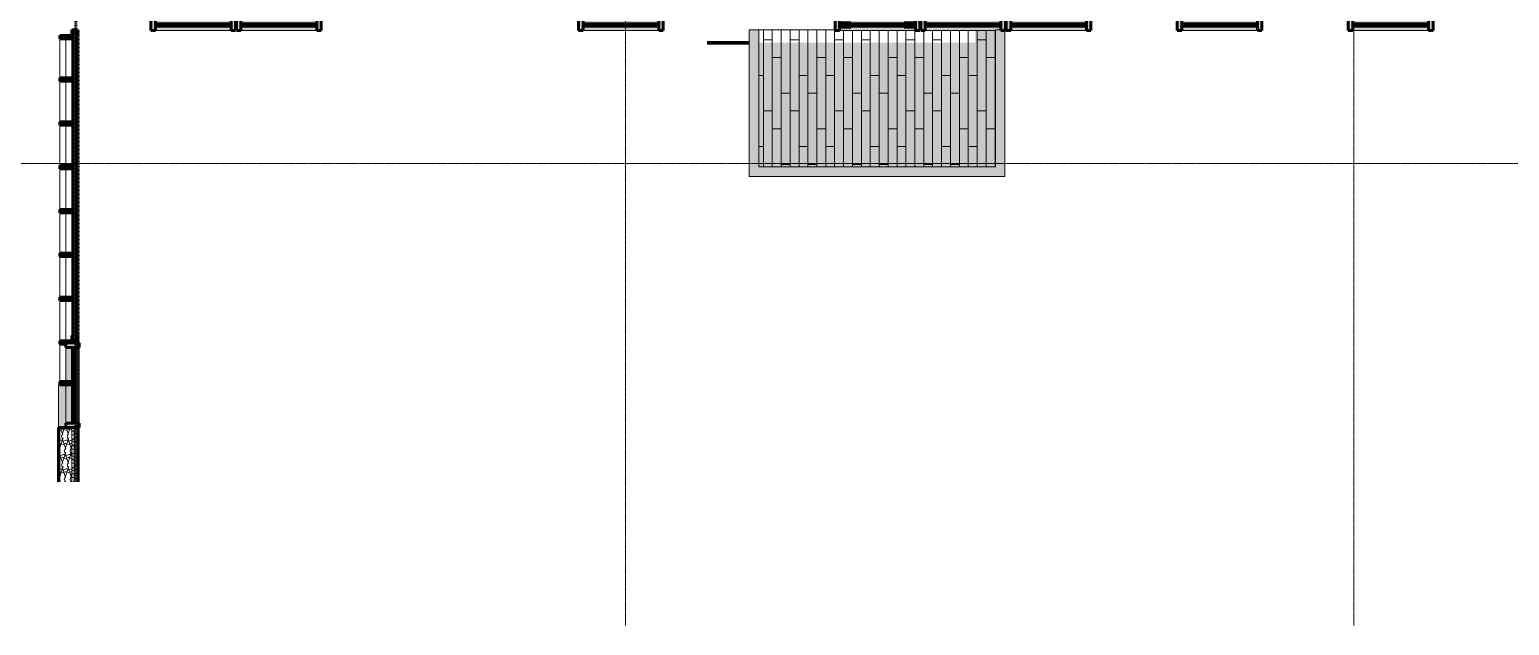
# Model space of a CAD drawing. Header units: inches. Extents: x -4105 to -1989, y 10980 to 12341.
# Drawn here: x -3422 to -2757, y 10980 to 11247 of the extents above; entities that cross this region are included whole.
import ezdxf

# ---------------------------------------------------------------- set-up
doc = ezdxf.new("R2010")
doc.units = ezdxf.units.IN
doc.header["$MEASUREMENT"] = 0
doc.linetypes.add('Dash 1_16_', pattern=[0.125, 0.0625, -0.0625])
doc.linetypes.add('Grid Line 1_2_', pattern=[0.875, 0.5, -0.125, 0.125, -0.125])
for name, color, linetype, lineweight in [('0-1', 7, 'Continuous', 5), ('0-2', 7, 'Continuous', 9), ('A-AREA-1', 90, 'Continuous', 80), ('A-FLOR-1', 250, 'Continuous', 18), ('A-FLOR-PATT-1', 251, 'Continuous', 9), ('A-GLAZ-1', 27, 'Continuous', 18), ('A-GLAZ-2', 130, 'Continuous', 18), ('A-GLAZ-3', 250, 'Continuous', 18), ('A-GLAZ-4', 10, 'Continuous', 60), ('A-GLAZ-CWMG-1', 247, 'Continuous', 9), ('A-GLAZ-CWMG-2', 10, 'Continuous', 60), ('A-GLAZ-CWMG-3', 251, 'Continuous', 9), ('A-GLAZ-CWMG-4', 7, 'Continuous', 9), ('A-WALL-3', 254, 'Continuous', 5), ('A-WALL-4', 8, 'Continuous', 5), ('A-WALL-5', 23, 'Continuous', 5), ('A-WALL-7', 9, 'Continuous', 9), ('A-WALL-8', 10, 'Continuous', 60), ('A-WALL-9', 250, 'Continuous', 18), ('A-WALL-PATT-2', 253, 'Continuous', 9), ('C-PROP-LINE-2', 91, 'Dash 1_16_', 60), ('S-GRID-1', 1, 'Grid Line 1_2_', 9)]:
    doc.layers.add(name, color=color, linetype=linetype, lineweight=lineweight)
doc.layers.add('A-AREA-PATT-1', color=7, linetype='Continuous', lineweight=9, transparency=1)

# ---------------------------------------------------------------- blocks, each defined once
blk = doc.blocks.new('_THE_ WINDOW _ DOOR - Door - 2nd Floor-2113393-ENLARGED FLOOR PLAN - 2ND FLOOR PLAN - EAST')
at = {"layer": 'A-GLAZ-1'}
h = blk.add_hatch(color=256, dxfattribs=at)
h.paths.add_polyline_path([(-17.01, 4.94), (-19.01, 4.94), (-19.01, -1.06), (-17.01, -1.06), (-17.01, 4.63)], flags=0)
h.paths.add_polyline_path([(17.01, 4.94), (17.01, -1.06), (19.01, -1.06), (19.01, 4.94)], flags=0)
h = blk.add_hatch(color=256, dxfattribs=at)
h.paths.add_polyline_path([(-10.14, 4.94), (-17.01, 4.94), (-17.01, 3.44), (17.01, 3.44), (17.01, 4.94)], flags=0)
h.paths.add_polyline_path([(-12.01, 1.44), (-17.01, 1.44), (-17.01, -1.06), (17.01, -1.06), (17.01, 1.44), (-10.14, 1.44)], flags=0)
h = blk.add_hatch(color=256, dxfattribs=at)
h.paths.add_polyline_path([(-17.01, 3.44), (-17.01, 2.94), (-12.01, 2.94), (-12.01, 3.44)], flags=0)
h.paths.add_polyline_path([(12.01, 3.44), (12.01, 2.94), (17.01, 2.94), (17.01, 3.44)], flags=0)
h.paths.add_polyline_path([(-13.26, 1.94), (-17.01, 1.94), (-17.01, 1.44), (-12.01, 1.44), (-12.01, 1.94)], flags=0)
h.paths.add_polyline_path([(12.01, 1.94), (12.01, 1.44), (17.01, 1.44), (17.01, 1.94), (15.76, 1.94)], flags=0)
h = blk.add_hatch(color=256, dxfattribs=at)
h.paths.add_polyline_path([(12.01, 3.44), (-12.01, 3.44), (-12.01, 2.94), (12.01, 2.94)], flags=0)
h.paths.add_polyline_path([(-10.14, 1.94), (-12.01, 1.94), (-12.01, 1.44), (12.01, 1.44), (12.01, 1.94)], flags=0)
at = {"layer": 'A-GLAZ-2'}
blk.add_hatch(color=256, dxfattribs=at).paths.add_polyline_path([(-10.14, 2.94), (-17.01, 2.94), (-17.01, 1.94), (17.01, 1.94), (17.01, 2.94), (12.01, 2.94)], flags=0)
at = {"layer": 'A-GLAZ-3'}
for p, q in [((-17.01, 4.94), (17.01, 4.94)), ((-12.01, 3.44), (12.01, 3.44)), ((12.01, 1.44), (-12.01, 1.44)), ((17.01, -1.06), (-17.01, -1.06)), ((17.01, -35.09), (17.01, -1.06))]:
    blk.add_line(p, q, dxfattribs=at)
blk.add_arc((17.01, -1.06), 34.03, 180, 270, dxfattribs=at)
at = {"layer": 'A-GLAZ-4'}
for p, q in [((-17.01, 4.94), (-19.01, 4.94)), ((-19.01, 4.94), (-19.01, -1.06)), ((-17.01, -1.06), (-17.01, 4.94)), ((-12.01, 3.44), (-17.01, 3.44)), ((-17.01, 3.44), (-17.01, 1.44)), ((17.01, 2.94), (-17.01, 2.94)), ((-17.01, 2.94), (-17.01, 1.94)), ((-17.01, 1.94), (17.01, 1.94)), ((-17.01, 1.44), (-12.01, 1.44)), ((-12.01, 1.44), (-12.01, 3.44)), ((17.01, 3.44), (12.01, 3.44)), ((12.01, 3.44), (12.01, 1.44)), ((12.01, 1.44), (17.01, 1.44)), ((19.01, 4.94), (17.01, 4.94)), ((17.01, 4.94), (17.01, -1.06)), ((17.01, 1.44), (17.01, 3.44)), ((17.01, 1.94), (17.01, 2.94)), ((19.01, -1.06), (19.01, 4.94)), ((-19.01, -1.06), (-17.01, -1.06)), ((17.01, -1.06), (19.01, -1.06))]:
    blk.add_line(p, q, dxfattribs=at)
blk = doc.blocks.new('_THE_ WINDOW _ DOOR - Window - 2nd Floor-2113391-ENLARGED FLOOR PLAN - 2ND FLOOR PLAN - EAST')
at = {"layer": 'A-GLAZ-1'}
h = blk.add_hatch(color=256, dxfattribs=at)
h.paths.add_polyline_path([(-19.0125, -2.9375), (-19.0125, -4.9375), (-17.0125, -4.9375), (-17.0125, 1.0625), (-19.0125, 1.0625), (-19.0125, -2.6875)], flags=0)
h.paths.add_polyline_path([(17.0125, -1.9375), (17.0125, -4.9375), (19.0125, -4.9375), (19.0125, 1.0625), (17.0125, 1.0625), (17.0125, -1.6875)], flags=0)
h = blk.add_hatch(color=256, dxfattribs=at)
h.paths.add_polyline_path([(-17.0125, -3.4375), (-17.0125, -4.9375), (17.0125, -4.9375), (17.0125, -2.9375), (-17.0125, -2.9375)], flags=0)
h.paths.add_polyline_path([(-17.0125, -1.9375), (17.0125, -1.9375), (17.0125, 1.0625), (-17.0125, 1.0625), (-17.0125, -1.6875)], flags=0)
at = {"layer": 'A-GLAZ-2'}
blk.add_hatch(color=256, dxfattribs=at).paths.add_polyline_path([(-17.0125, -2.9375), (17.0125, -2.9375), (17.0125, -1.9375), (-17.0125, -1.9375)], flags=0)
at = {"layer": 'A-GLAZ-3'}
for p, q in [((17.0125, 1.0625), (-17.0125, 1.0625)), ((-17.0125, -4.9375), (17.0125, -4.9375))]:
    blk.add_line(p, q, dxfattribs=at)
at = {"layer": 'A-GLAZ-4'}
for p, q in [((-19.0125, -4.9375), (-19.0125, 1.0625)), ((-19.0125, 1.0625), (-17.0125, 1.0625)), ((-17.0125, 1.0625), (-17.0125, -4.9375)), ((17.0125, -4.9375), (17.0125, 1.0625)), ((17.0125, 1.0625), (19.0125, 1.0625)), ((19.0125, 1.0625), (19.0125, -4.9375)), ((-17.0125, -4.9375), (-19.0125, -4.9375)), ((-17.0125, -1.9375), (17.0125, -1.9375)), ((-17.0125, -2.9375), (-17.0125, -1.9375)), ((17.0125, -2.9375), (-17.0125, -2.9375)), ((17.0125, -1.9375), (17.0125, -2.9375)), ((19.0125, -4.9375), (17.0125, -4.9375))]:
    blk.add_line(p, q, dxfattribs=at)
blk = doc.blocks.new('_THE_ WINDOW _ DOOR - Window - 2nd Floor-V56-ENLARGED FLOOR PLAN - 2ND FLOOR PLAN - EAST')
at = {"layer": 'A-GLAZ-1'}
h = blk.add_hatch(color=256, dxfattribs=at)
h.paths.add_polyline_path([(-19.01, -4.94), (-17.01, -4.94), (-17.01, 1.06), (-19.01, 1.06), (-19.01, -4.63)], flags=0)
h.paths.add_polyline_path([(18.8, -4.94), (19.01, -4.94), (19.01, 1.06), (17.01, 1.06), (17.01, -4.94), (18.08, -4.94)], flags=0)
h = blk.add_hatch(color=256, dxfattribs=at)
h.paths.add_polyline_path([(-17.01, -4.94), (14.58, -4.94), (14.58, -4.63), (17.01, -4.63), (17.01, -2.94), (-17.01, -2.94), (-17.01, -4.63)], flags=0)
h.paths.add_polyline_path([(2.27, -1.94), (17.01, -1.94), (17.01, 1.06), (-17.01, 1.06), (-17.01, -1.94)], flags=0)
at = {"layer": 'A-GLAZ-2'}
blk.add_hatch(color=256, dxfattribs=at).paths.add_polyline_path([(2.27, -2.94), (17.01, -2.94), (17.01, -1.94), (-17.01, -1.94), (-17.01, -2.94)], flags=0)
at = {"layer": 'A-GLAZ-3'}
for p, q in [((17.01, 1.06), (-17.01, 1.06)), ((-17.01, -4.94), (14.58, -4.94))]:
    blk.add_line(p, q, dxfattribs=at)
at = {"layer": 'A-GLAZ-4'}
for p, q in [((-19.01, -4.94), (-19.01, 1.06)), ((-19.01, 1.06), (-17.01, 1.06)), ((-17.01, 1.06), (-17.01, -4.94)), ((17.01, -4.94), (17.01, 1.06)), ((17.01, 1.06), (19.01, 1.06)), ((19.01, 1.06), (19.01, -4.94)), ((-17.01, -4.94), (-19.01, -4.94)), ((-17.01, -1.94), (17.01, -1.94)), ((-17.01, -2.94), (-17.01, -1.94)), ((17.01, -2.94), (-17.01, -2.94)), ((17.01, -1.94), (17.01, -2.94)), ((19.01, -4.94), (17.01, -4.94))]:
    blk.add_line(p, q, dxfattribs=at)
blk = doc.blocks.new('Rectangular Mullion - Stud - Vertical-2196325-ENLARGED FLOOR PLAN - 2ND FLOOR PLAN - EAST')
at = {"layer": 'A-GLAZ-CWMG-1'}
blk.add_hatch(color=256, dxfattribs=at).paths.add_polyline_path([(0, 2.31), (0, -2.75), (-1.5, -2.75), (-1.5, 2.75), (0, 2.75)], flags=0)
at = {"layer": 'A-GLAZ-CWMG-2'}
for p, q in [((-1.5, 2.75), (0, 2.75)), ((-1.5, -2.75), (-1.5, 2.75)), ((0, 2.75), (0, -2.75)), ((0, -2.75), (-1.5, -2.75))]:
    blk.add_line(p, q, dxfattribs=at)
blk = doc.blocks.new('Rectangular Mullion - Stud - Vertical-2196326-ENLARGED FLOOR PLAN - 2ND FLOOR PLAN - EAST')
at = {"layer": 'A-GLAZ-CWMG-1'}
blk.add_hatch(color=256, dxfattribs=at).paths.add_polyline_path([(-1.5, 2.75), (-1.5, -2.75), (0, -2.75), (0, 2.75)], flags=0)
at = {"layer": 'A-GLAZ-CWMG-2'}
for p, q in [((-1.5, 2.75), (-1.5, -2.75)), ((0, 2.75), (-1.5, 2.75)), ((0, -2.75), (0, 2.75)), ((-1.5, -2.75), (0, -2.75))]:
    blk.add_line(p, q, dxfattribs=at)
blk = doc.blocks.new('Rectangular Mullion - Stud - Base_Head-1769174-ENLARGED FLOOR PLAN - 2ND FLOOR PLAN - EAST')
at = {"layer": 'A-GLAZ-CWMG-3'}
h = blk.add_hatch(dxfattribs=at)
h.set_pattern_fill('FP_17', color=256, style=0, pattern_type=2)
h.set_pattern_definition([(90, (-3405.549, 11215.733), (-8, 5e-16), [])])
h.paths.add_polyline_path([(-3407.86, 11205.89), (-3402.8, 11205.89), (-3402.8, 11224.07), (-3408.3, 11224.07), (-3408.3, 11205.89)], flags=0)
at = {"layer": 'A-GLAZ-CWMG-4'}
for p, q in [((-3408.3, 11224.07), (-3408.3, 11205.89)), ((-3402.8, 11205.89), (-3402.8, 11224.07))]:
    blk.add_line(p, q, dxfattribs=at)
blk = doc.blocks.new('Rectangular Mullion - Stud - Vertical-2196328-ENLARGED FLOOR PLAN - 2ND FLOOR PLAN - EAST')
at = {"layer": 'A-GLAZ-CWMG-1'}
blk.add_hatch(color=256, dxfattribs=at).paths.add_polyline_path([(1.5, 2.75), (1.5, -2.75), (0, -2.75), (0, 2.75)], flags=0)
at = {"layer": 'A-GLAZ-CWMG-2'}
for p, q in [((0, 2.75), (1.5, 2.75)), ((0, -2.75), (0, 2.75)), ((1.5, 2.75), (1.5, -2.75)), ((1.5, -2.75), (0, -2.75))]:
    blk.add_line(p, q, dxfattribs=at)
blk = doc.blocks.new('Rectangular Mullion - Stud - Base_Head-1872830-ENLARGED FLOOR PLAN - 2ND FLOOR PLAN - EAST')
at = {"layer": 'A-GLAZ-CWMG-3'}
h = blk.add_hatch(dxfattribs=at)
h.set_pattern_fill('FP_18', color=256, style=0, pattern_type=2)
h.set_pattern_definition([(90, (-3405.549, 11235.107), (-8, 5e-16), [])])
h.paths.add_polyline_path([(-3402.8, 11225.57), (-3402.8, 11243.14), (-3408.3, 11243.14), (-3408.3, 11225.57), (-3406.95, 11225.57)], flags=0)
at = {"layer": 'A-GLAZ-CWMG-4'}
for p, q in [((-3408.3, 11243.14), (-3408.3, 11225.57)), ((-3402.8, 11225.57), (-3402.8, 11243.14))]:
    blk.add_line(p, q, dxfattribs=at)
blk = doc.blocks.new('_THE_ WINDOW _ DOOR - Window - 2nd Floor-V57-ENLARGED FLOOR PLAN - 2ND FLOOR PLAN - EAST')
at = {"layer": 'A-GLAZ-1'}
h = blk.add_hatch(color=256, dxfattribs=at)
h.paths.add_polyline_path([(19.01, 2.94), (19.01, 4.94), (17.01, 4.94), (17.01, -1.06), (19.01, -1.06), (19.01, 2.69)], flags=0)
h.paths.add_polyline_path([(-17.01, 4.44), (-17.01, 4.94), (-19.01, 4.94), (-19.01, -1.06), (-17.01, -1.06), (-17.01, 3.69)], flags=0)
h = blk.add_hatch(color=256, dxfattribs=at)
h.paths.add_polyline_path([(17.01, -1.06), (17.01, 1.94), (-17.01, 1.94), (-17.01, -1.06), (-1.69, -1.06), (-1.69, 1.69), (-0.19, 1.69), (-0.19, -1.06), (4.24, -1.06)], flags=0)
h.paths.add_polyline_path([(17.01, 4.94), (-17.01, 4.94), (-17.01, 2.94), (17.01, 2.94), (17.01, 4.19)], flags=0)
at = {"layer": 'A-GLAZ-2'}
blk.add_hatch(color=256, dxfattribs=at).paths.add_polyline_path([(17.01, 2.69), (17.01, 2.94), (-17.01, 2.94), (-17.01, 1.94), (17.01, 1.94), (17.01, 2.21)], flags=0)
at = {"layer": 'A-GLAZ-3'}
for p, q in [((-17.01, 4.94), (17.01, 4.94)), ((-1.69, -1.06), (-17.01, -1.06)), ((17.01, -1.06), (-0.19, -1.06))]:
    blk.add_line(p, q, dxfattribs=at)
at = {"layer": 'A-GLAZ-4'}
for p, q in [((-17.01, 4.94), (-19.01, 4.94)), ((-19.01, 4.94), (-19.01, -1.06)), ((-17.01, -1.06), (-17.01, 4.94)), ((17.01, 2.94), (-17.01, 2.94)), ((-17.01, 2.94), (-17.01, 1.94)), ((-17.01, 1.94), (17.01, 1.94)), ((19.01, 4.94), (17.01, 4.94)), ((17.01, 4.94), (17.01, -1.06)), ((17.01, 1.94), (17.01, 2.94)), ((19.01, -1.06), (19.01, 4.94)), ((-19.01, -1.06), (-17.01, -1.06)), ((17.01, -1.06), (19.01, -1.06))]:
    blk.add_line(p, q, dxfattribs=at)
blk = doc.blocks.new('Rectangular Mullion - Stud - Base_Head-V58-ENLARGED FLOOR PLAN - 2ND FLOOR PLAN - EAST')
at = {"layer": 'A-GLAZ-CWMG-3'}
h = blk.add_hatch(dxfattribs=at)
h.set_pattern_fill('FP_19', color=256, style=0, pattern_type=2)
h.set_pattern_definition([(90, (-3405.549, 11117.315), (-8, 5e-16), [])])
h.paths.add_polyline_path([(-3402.8, 11107.47), (-3402.8, 11125.66), (-3408.3, 11125.66), (-3408.3, 11107.47), (-3403.39, 11107.47)], flags=0)
at = {"layer": 'A-GLAZ-CWMG-4'}
for p, q in [((-3408.3, 11125.66), (-3408.3, 11107.47)), ((-3402.8, 11109.93), (-3402.8, 11125.66))]:
    blk.add_line(p, q, dxfattribs=at)
blk = doc.blocks.new('Rectangular Mullion - Stud - Base_Head-1769175-ENLARGED FLOOR PLAN - 2ND FLOOR PLAN - EAST')
at = {"layer": 'A-GLAZ-CWMG-3'}
h = blk.add_hatch(dxfattribs=at)
h.set_pattern_fill('FP_20', color=256, style=0, pattern_type=2)
h.set_pattern_definition([(90, (-3405.549, 11097.631), (-8, 5e-16), [])])
h.paths.add_polyline_path([(-3408.3, 11089.29), (-3405.55, 11089.29), (-3405.55, 11105.97), (-3408.3, 11105.97)], flags=0)
at = {"layer": 'A-GLAZ-CWMG-4'}
blk.add_line((-3408.3, 11105.97), (-3408.3, 11089.29), dxfattribs=at)
blk = doc.blocks.new('Rectangular Mullion - Stud - Vertical-V59-ENLARGED FLOOR PLAN - 2ND FLOOR PLAN - EAST')
at = {"layer": 'A-GLAZ-CWMG-1'}
blk.add_hatch(color=256, dxfattribs=at).paths.add_polyline_path([(1.5, 2.31), (1.5, 0), (0.86, 0), (0.86, -2.75), (0, -2.75), (0, 2.75), (1.5, 2.75)], flags=0)
at = {"layer": 'A-GLAZ-CWMG-2'}
for p, q in [((0, 2.75), (1.5, 2.75)), ((0, -2.75), (0, 2.75)), ((1.5, 2.75), (1.5, 0)), ((0.86, -2.75), (0, -2.75))]:
    blk.add_line(p, q, dxfattribs=at)
blk = doc.blocks.new('Rectangular Mullion - Profile_Polycarbonate_Upper and left-2194919-ENLARGED FLOOR PLAN - 2ND FLOOR PLAN - EAST')
at = {"layer": 'A-GLAZ-CWMG-1'}
blk.add_hatch(color=256, dxfattribs=at).paths.add_polyline_path([(-2.75, 0.84), (-2.75, 1.29), (0, 1.29), (0, -1.21), (-2.75, -1.21), (-2.75, -0.79), (-2.5, -0.79), (-2.5, -0.85), (-2.69, -0.85), (-2.69, -1.15), (-0.06, -1.15), (-0.06, 1.22), (-2.69, 1.22), (-2.69, 0.85), (-2.5, 0.85), (-2.5, 0.79), (-2.75, 0.79)], flags=0)
at = {"layer": 'A-GLAZ-CWMG-2'}
for p, q in [((-2.75, 1.29), (0, 1.29)), ((-2.75, 0.79), (-2.75, 1.29)), ((-2.5, 0.79), (-2.75, 0.79)), ((-0.06, 1.22), (-2.69, 1.22)), ((-2.69, 1.22), (-2.69, 0.85)), ((-2.69, 0.85), (-2.5, 0.85)), ((-2.5, 0.85), (-2.5, 0.79)), ((-0.06, -1.15), (-0.06, 1.22)), ((0, 1.29), (0, -1.21)), ((-2.75, -1.21), (-2.75, -0.79)), ((-2.75, -0.79), (-2.5, -0.79)), ((0, -1.21), (-2.75, -1.21)), ((-2.5, -0.85), (-2.69, -0.85)), ((-2.69, -0.85), (-2.69, -1.15)), ((-2.69, -1.15), (-0.06, -1.15)), ((-2.5, -0.79), (-2.5, -0.85))]:
    blk.add_line(p, q, dxfattribs=at)
blk = doc.blocks.new('Rectangular Mullion - Profile_Polycarbonate_right-2194920-ENLARGED FLOOR PLAN - 2ND FLOOR PLAN - EAST')
at = {"layer": 'A-GLAZ-CWMG-1'}
blk.add_hatch(color=256, dxfattribs=at).paths.add_polyline_path([(0, -0.79), (0, 1.29), (-2.75, 1.29), (-2.75, 0.79), (-2.5, 0.79), (-2.5, 0.85), (-2.69, 0.85), (-2.69, 1.22), (-0.06, 1.22), (-0.06, -1.15), (-2.69, -1.15), (-2.69, -0.85), (-2.5, -0.85), (-2.5, -0.79), (-2.75, -0.79), (-2.75, -1.21), (0, -1.21), (0, -0.96)], flags=0)
at = {"layer": 'A-GLAZ-CWMG-2'}
for p, q in [((0, 1.29), (-2.75, 1.29)), ((-2.75, 1.29), (-2.75, 0.79)), ((-2.75, 0.79), (-2.5, 0.79)), ((-2.69, 0.85), (-2.69, 1.22)), ((-2.69, 1.22), (-0.06, 1.22)), ((-2.5, 0.85), (-2.69, 0.85)), ((-2.5, 0.79), (-2.5, 0.85)), ((-0.06, 1.22), (-0.06, -1.15)), ((0, -1.21), (0, 1.29)), ((-2.5, -0.79), (-2.75, -0.79)), ((-2.75, -0.79), (-2.75, -1.21)), ((-2.75, -1.21), (0, -1.21)), ((-2.69, -1.15), (-2.69, -0.85)), ((-2.69, -0.85), (-2.5, -0.85)), ((-0.06, -1.15), (-2.69, -1.15)), ((-2.5, -0.85), (-2.5, -0.79))]:
    blk.add_line(p, q, dxfattribs=at)
blk = doc.blocks.new('CTR - 1st Phase - Shell_rvt-1-ENLARGED FLOOR PLAN - 2ND FLOOR PLAN - EAST')
at = {"layer": 'A-AREA-PATT-1'}
blk.add_hatch(color=256, dxfattribs=at).paths.add_polyline_path([(-3092.96, 11185.64), (-2988.15, 11185.64), (-2988.15, 11246.89), (-2997.19, 11246.89), (-2997.19, 11241.39), (-3094.47, 11241.39), (-3094.47, 11185.64)], flags=0)
at = {"layer": 'A-FLOR-PATT-1'}
h = blk.add_hatch(dxfattribs=at)
h.set_pattern_fill('FP_22', color=256, style=0, pattern_type=2)
h.set_pattern_definition([(90, (18047.628, 9754.739), (-4, 2e-16), []), (180, (18047.628, 9754.739), (-8, -8), [4, -28]), (180, (18043.628, 9770.739), (-8, -8), [4, -28])])
h.paths.add_polyline_path([(-3092.96, 11185.64), (-2988.15, 11185.64), (-2988.15, 11246.89), (-3021.74, 11246.89), (-3021.74, 11247.2), (-3022.11, 11247.2), (-3022.11, 11246.89), (-3060.14, 11246.89), (-3060.14, 11247.2), (-3094.47, 11247.2), (-3094.47, 11185.64)], flags=0)
at = {"layer": 'A-WALL-3'}
blk.add_hatch(color=256, dxfattribs=at).paths.add_polyline_path([(-3400.05, 11044.25), (-3400.05, 11068.59), (-3400.3, 11068.59), (-3400.3, 11044.25)], flags=0)
at = {"layer": 'A-WALL-4'}
for points in [[(-3407.86, 11068.59), (-3405.55, 11068.59), (-3405.55, 11087.79), (-3408.92, 11087.79), (-3408.92, 11068.59), (-3408.3, 11068.59)], [(-3401.8, 11044.25), (-3400.3, 11044.25), (-3400.3, 11068.59), (-3401.8, 11068.59)]]:
    blk.add_hatch(color=256, dxfattribs=at).paths.add_polyline_path(points, flags=0)
at = {"layer": 'A-WALL-5'}
for points in [[(-3094.47, 11181.39), (-3094.47, 11247.2), (-3098.72, 11247.2), (-3098.72, 11181.39), (-3097.97, 11181.39)], [(-2984.65, 11181.39), (-2983.9, 11181.39), (-2983.92, 11246.89), (-2985.71, 11246.89), (-2985.71, 11247.2), (-2988.15, 11247.2), (-2988.15, 11181.39)], [(-2988.15, 11181.39), (-2988.15, 11185.64), (-3094.47, 11185.64), (-3094.47, 11181.39), (-3030.98, 11181.39)]]:
    blk.add_hatch(color=256, dxfattribs=at).paths.add_polyline_path(points, flags=0)
at = {"layer": 'A-WALL-7'}
blk.add_hatch(color=256, dxfattribs=at).paths.add_polyline_path([(-3400.8, 11107.24), (-3400.8, 11247.13), (-3402.37, 11247.13), (-3402.37, 11107.24)], flags=0)
at = {"layer": 'A-WALL-PATT-2'}
h = blk.add_hatch(dxfattribs=at)
h.set_pattern_fill('FP_1', color=256, style=0, pattern_type=2)
h.set_pattern_definition([(0, (0, 0), (20.48, 5.12), [0.845, -14.515, 0.845, -14.515, -81.92]), (0, (0, 0), (20.48, 5.12), [-30.72, 0.845, -29.875, 0.845, -14.515, -35.84]), (0, (0, 0), (20.48, 5.12), [-76.8, 0.845, -9.395, 0.845, -24.755]), (120, (7.68, 2.56), (-14.67405, 15.1762003), [0.845, -14.515, 0.845, -14.515, -81.92]), (120, (7.68, 2.56), (-14.67405, 15.1762003), [-30.72, 0.845, -29.875, 0.845, -14.515, -35.84]), (120, (7.68, 2.56), (-14.67405, 15.1762003), [-76.8, 0.845, -9.395, 0.845, -24.755]), (240, (10.24, 12.8), (-5.80595, -20.2962003), [0.845, -14.515, 0.845, -14.515, -81.92]), (240, (10.24, 12.8), (-5.80595, -20.2962003), [-30.72, 0.845, -29.875, 0.845, -14.515, -35.84]), (240, (10.24, 12.8), (-5.80595, -20.2962003), [-76.8, 0.845, -9.395, 0.845, -24.755])])
h.paths.add_polyline_path([(-3408.3, 11044.25), (-3408.3, 11068.59), (-3408.92, 11068.59), (-3408.92, 11044.25)], flags=0)
h = blk.add_hatch(dxfattribs=at)
h.set_pattern_fill('FP_4', color=256, style=0, pattern_type=2)
h.set_pattern_definition([(161.57, (0.32, 0.32), (-2.560496185, -0.000537386), [0, -18.214, 2.022, 0]), (18.43, (-0.32, 0.32), (-2.560496185, 0.000537386), [0, -18.214, 2.022, 0]), (108.43, (0.32, 0.32), (1.27922091, -6.400876726), [6.07, -14.166]), (71.57, (-0.32, 0.32), (1.27922091, 6.400876726), [6.07, -14.166])])
h.paths.add_polyline_path([(-3405.55, 11044.25), (-3402.8, 11044.25), (-3402.8, 11068.59), (-3408.3, 11068.59), (-3408.3, 11044.25), (-3407.86, 11044.25)], flags=0)
h = blk.add_hatch(dxfattribs=at)
h.set_pattern_fill('FP_3', color=256, style=0, pattern_type=2)
h.set_pattern_definition([(0, (0, 0), (0, 3.199), []), (315, (0, 0), (3.1989511, 0), [4.524, -4.524]), (45, (0, 0), (3.1989511, 0), [4.524, -4.524])])
h.paths.add_polyline_path([(-3402.8, 11044.25), (-3401.8, 11044.25), (-3401.8, 11068.59), (-3402.8, 11068.59)], flags=0)
at = {"layer": 'A-AREA-1'}
for p in [(-3117.56, 11241.39), (-3117.19, 11241.39)]:
    blk.add_line(p, (-3098.72, 11241.39), dxfattribs=at)
at = {"layer": 'A-FLOR-1'}
for p, q in [((-3402.8, 11247.19), (-3402.8, 11247.39)), ((-3060.14, 11247.2), (-3094.47, 11247.2)), ((-3021.74, 11247.2), (-3022.11, 11247.2))]:
    blk.add_line(p, q, dxfattribs=at)
at = {"layer": 'A-WALL-8'}
for p, q in [((-3400.8, 11247.13), (-3402.37, 11247.13)), ((-3402.37, 11247.13), (-3402.37, 11107.24)), ((-3400.8, 11107.24), (-3400.8, 11247.13)), ((-3402.37, 11107.24), (-3400.8, 11107.24)), ((-3408.92, 11068.59), (-3408.92, 11044.25)), ((-3405.55, 11068.59), (-3408.92, 11068.59)), ((-3400.05, 11044.25), (-3400.05, 11068.59))]:
    blk.add_line(p, q, dxfattribs=at)
at = {"layer": 'A-WALL-9'}
for p, q in [((-3098.72, 11181.39), (-3098.72, 11247.2)), ((-3098.72, 11247.2), (-3094.47, 11247.2)), ((-3094.47, 11247.2), (-3094.47, 11185.64)), ((-2988.15, 11185.64), (-2988.15, 11247.2)), ((-2988.15, 11247.2), (-2985.71, 11247.2)), ((-2983.9, 11246.89), (-2983.9, 11181.39)), ((-3094.47, 11185.64), (-2988.15, 11185.64)), ((-3098.72, 11181.39), (-3094.47, 11181.39)), ((-2988.15, 11181.39), (-3094.47, 11181.39)), ((-2988.15, 11181.39), (-2983.9, 11181.39)), ((-3408.92, 11068.59), (-3408.92, 11087.79)), ((-3408.92, 11087.79), (-3408.3, 11087.79)), ((-3408.3, 11044.25), (-3408.3, 11068.59)), ((-3402.8, 11044.25), (-3402.8, 11068.59)), ((-3401.8, 11044.25), (-3401.8, 11068.59)), ((-3400.3, 11044.25), (-3400.3, 11068.59))]:
    blk.add_line(p, q, dxfattribs=at)
at = {"layer": 'S-GRID-1'}
for p, q in [((-3154.32, 10979.75), (-3154.32, 12308.75)), ((-2827.32, 10979.75), (-2827.32, 12308.75)), ((-1989.4, 11187.19), (-4072.56, 11187.19))]:
    blk.add_line(p, q, dxfattribs=at)
at = {"layer": '0-2'}
for name, p, rotation in [('_THE_ WINDOW _ DOOR - Door - 2nd Floor-2113393-ENLARGED FLOOR PLAN - 2ND FLOOR PLAN - EAST', (-3041.12, 11251.83), 180), ('Rectangular Mullion - Stud - Vertical-2196326-ENLARGED FLOOR PLAN - 2ND FLOOR PLAN - EAST', (-3405.55, 11244.64), 90.00000000000873), ('Rectangular Mullion - Profile_Polycarbonate_right-2194920-ENLARGED FLOOR PLAN - 2ND FLOOR PLAN - EAST', (-3401.59, 11107.18), 270), ('_THE_ WINDOW _ DOOR - Window - 2nd Floor-V57-ENLARGED FLOOR PLAN - 2ND FLOOR PLAN - EAST', (-3404.49, 11087.6), 269.9999999999999)]:
    blk.add_blockref(name, p, dxfattribs=dict(at, rotation=rotation))
for name, p in [('_THE_ WINDOW _ DOOR - Window - 2nd Floor-2113391-ENLARGED FLOOR PLAN - 2ND FLOOR PLAN - EAST', (-3348.32, 11251.83)), ('_THE_ WINDOW _ DOOR - Window - 2nd Floor-2113391-ENLARGED FLOOR PLAN - 2ND FLOOR PLAN - EAST', (-3309.92, 11251.83)), ('_THE_ WINDOW _ DOOR - Window - 2nd Floor-2113391-ENLARGED FLOOR PLAN - 2ND FLOOR PLAN - EAST', (-3156.32, 11251.83)), ('_THE_ WINDOW _ DOOR - Window - 2nd Floor-V56-ENLARGED FLOOR PLAN - 2ND FLOOR PLAN - EAST', (-3002.72, 11251.83)), ('_THE_ WINDOW _ DOOR - Window - 2nd Floor-2113391-ENLARGED FLOOR PLAN - 2ND FLOOR PLAN - EAST', (-2964.32, 11251.83)), ('_THE_ WINDOW _ DOOR - Window - 2nd Floor-2113391-ENLARGED FLOOR PLAN - 2ND FLOOR PLAN - EAST', (-2887.52, 11251.83)), ('_THE_ WINDOW _ DOOR - Window - 2nd Floor-2113391-ENLARGED FLOOR PLAN - 2ND FLOOR PLAN - EAST', (-2810.72, 11251.83)), ('Rectangular Mullion - Stud - Base_Head-1872830-ENLARGED FLOOR PLAN - 2ND FLOOR PLAN - EAST', (0, 0)), ('Rectangular Mullion - Stud - Base_Head-1769174-ENLARGED FLOOR PLAN - 2ND FLOOR PLAN - EAST', (0, 0)), ('Rectangular Mullion - Stud - Base_Head-1769174-ENLARGED FLOOR PLAN - 2ND FLOOR PLAN - EAST', (0, -19.68)), ('Rectangular Mullion - Stud - Base_Head-1769174-ENLARGED FLOOR PLAN - 2ND FLOOR PLAN - EAST', (0, -39.37)), ('Rectangular Mullion - Stud - Base_Head-1769174-ENLARGED FLOOR PLAN - 2ND FLOOR PLAN - EAST', (0, -59.05)), ('Rectangular Mullion - Stud - Base_Head-1769174-ENLARGED FLOOR PLAN - 2ND FLOOR PLAN - EAST', (0, -78.73)), ('Rectangular Mullion - Stud - Base_Head-V58-ENLARGED FLOOR PLAN - 2ND FLOOR PLAN - EAST', (0, 0)), ('Rectangular Mullion - Stud - Base_Head-1769175-ENLARGED FLOOR PLAN - 2ND FLOOR PLAN - EAST', (0, 0))]:
    blk.add_blockref(name, p, dxfattribs=at)
at = {"layer": '0-2', "extrusion": (0, 0, -1)}
for name, p, rotation in [('Rectangular Mullion - Profile_Polycarbonate_Upper and left-2194919-ENLARGED FLOOR PLAN - 2ND FLOOR PLAN - EAST', (3401.59, 11247.19), 90), ('Rectangular Mullion - Stud - Vertical-2196328-ENLARGED FLOOR PLAN - 2ND FLOOR PLAN - EAST', (3405.55, 11225.57), 269.9999999999912), ('Rectangular Mullion - Stud - Vertical-2196328-ENLARGED FLOOR PLAN - 2ND FLOOR PLAN - EAST', (3405.55, 11205.89), 269.9999999999912), ('Rectangular Mullion - Stud - Vertical-2196328-ENLARGED FLOOR PLAN - 2ND FLOOR PLAN - EAST', (3405.55, 11186.21), 269.9999999999912), ('Rectangular Mullion - Stud - Vertical-2196328-ENLARGED FLOOR PLAN - 2ND FLOOR PLAN - EAST', (3405.55, 11166.52), 269.9999999999912), ('Rectangular Mullion - Stud - Vertical-2196328-ENLARGED FLOOR PLAN - 2ND FLOOR PLAN - EAST', (3405.55, 11146.84), 269.9999999999912), ('Rectangular Mullion - Stud - Vertical-2196328-ENLARGED FLOOR PLAN - 2ND FLOOR PLAN - EAST', (3405.55, 11127.16), 269.9999999999912), ('Rectangular Mullion - Stud - Vertical-V59-ENLARGED FLOOR PLAN - 2ND FLOOR PLAN - EAST', (3405.55, 11107.47), 269.9999999999912), ('Rectangular Mullion - Stud - Vertical-2196325-ENLARGED FLOOR PLAN - 2ND FLOOR PLAN - EAST', (3405.55, 11087.79), 269.9999999999912)]:
    blk.add_blockref(name, p, dxfattribs=dict(at, rotation=rotation))
blk = doc.blocks.new('Family - ___-1870007-ENLARGED FLOOR PLAN - 2ND FLOOR PLAN - EAST')
at = {"layer": 'C-PROP-LINE-2'}
blk.add_line((-3400.05, 11247.39), (-3400.05, 11044.25), dxfattribs=at)
blk = doc.blocks.new('Family - ___-1870574-ENLARGED FLOOR PLAN - 2ND FLOOR PLAN - EAST')
at = {"layer": 'C-PROP-LINE-2'}
blk.add_line((-3401.05, 11277.29), (-3401.05, 11044.25), dxfattribs=at)

msp = doc.modelspace()

# ---------------------------------------------------------------- block references
at = {"layer": '0-1'}
msp.add_blockref('CTR - 1st Phase - Shell_rvt-1-ENLARGED FLOOR PLAN - 2ND FLOOR PLAN - EAST', (0, 0), dxfattribs=at)
at = {"layer": 'C-PROP-LINE-2'}
for name in ['Family - ___-1870007-ENLARGED FLOOR PLAN - 2ND FLOOR PLAN - EAST', 'Family - ___-1870574-ENLARGED FLOOR PLAN - 2ND FLOOR PLAN - EAST']:
    msp.add_blockref(name, (0, 0), dxfattribs=at)

doc.saveas('drawing.dxf')
